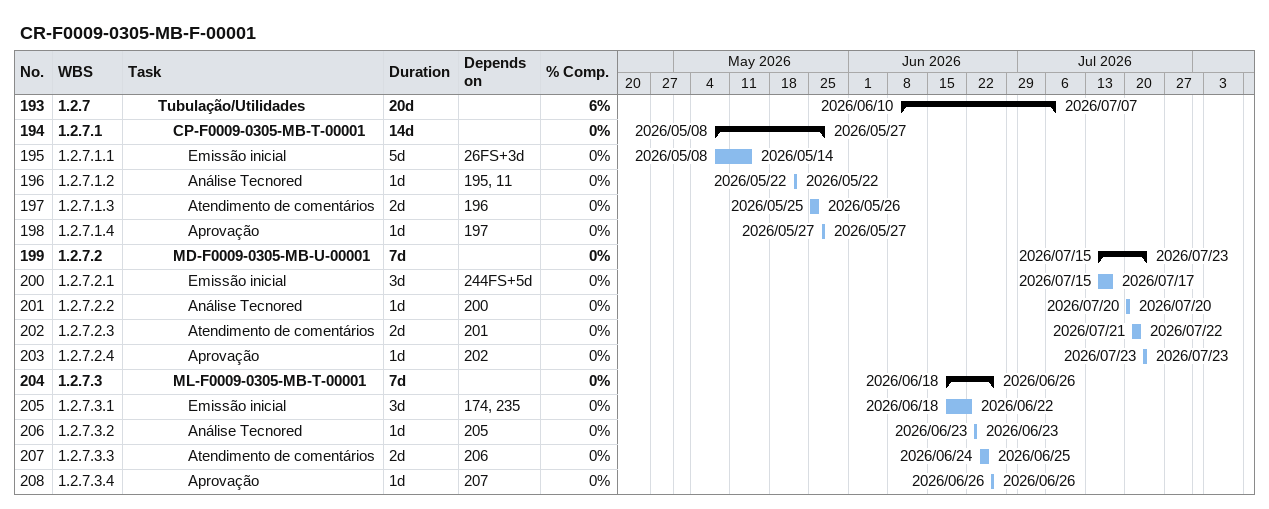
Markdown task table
CR-F0009-0305-MB-F-00001

| ID | WBS | Task | Duration | Start | Finish | Predecessors | % complete |
|---|---|---|---|---|---|---|---|
| 193 | 1.2.7 | **Tubulação/Utilidades** | 20d | 2026-06-10 | 2026-07-07 |  | 6 |
| 194 | 1.2.7.1 | **CP-F0009-0305-MB-T-00001** | 14d | 2026-05-08 | 2026-05-27 |  | 0 |
| 195 | 1.2.7.1.1 | Emissão inicial | 5d | 2026-05-08 | 2026-05-14 | 26FS+3d | 0 |
| 196 | 1.2.7.1.2 | Análise Tecnored | 1d | 2026-05-22 | 2026-05-22 | 195, 11 | 0 |
| 197 | 1.2.7.1.3 | Atendimento de comentários | 2d | 2026-05-25 | 2026-05-26 | 196 | 0 |
| 198 | 1.2.7.1.4 | Aprovação | 1d | 2026-05-27 | 2026-05-27 | 197 | 0 |
| 199 | 1.2.7.2 | **MD-F0009-0305-MB-U-00001** | 7d | 2026-07-15 | 2026-07-23 |  | 0 |
| 200 | 1.2.7.2.1 | Emissão inicial | 3d | 2026-07-15 | 2026-07-17 | 244FS+5d | 0 |
| 201 | 1.2.7.2.2 | Análise Tecnored | 1d | 2026-07-20 | 2026-07-20 | 200 | 0 |
| 202 | 1.2.7.2.3 | Atendimento de comentários | 2d | 2026-07-21 | 2026-07-22 | 201 | 0 |
| 203 | 1.2.7.2.4 | Aprovação | 1d | 2026-07-23 | 2026-07-23 | 202 | 0 |
| 204 | 1.2.7.3 | **ML-F0009-0305-MB-T-00001** | 7d | 2026-06-18 | 2026-06-26 |  | 0 |
| 205 | 1.2.7.3.1 | Emissão inicial | 3d | 2026-06-18 | 2026-06-22 | 174, 235 | 0 |
| 206 | 1.2.7.3.2 | Análise Tecnored | 1d | 2026-06-23 | 2026-06-23 | 205 | 0 |
| 207 | 1.2.7.3.3 | Atendimento de comentários | 2d | 2026-06-24 | 2026-06-25 | 206 | 0 |
| 208 | 1.2.7.3.4 | Aprovação | 1d | 2026-06-26 | 2026-06-26 | 207 | 0 |
